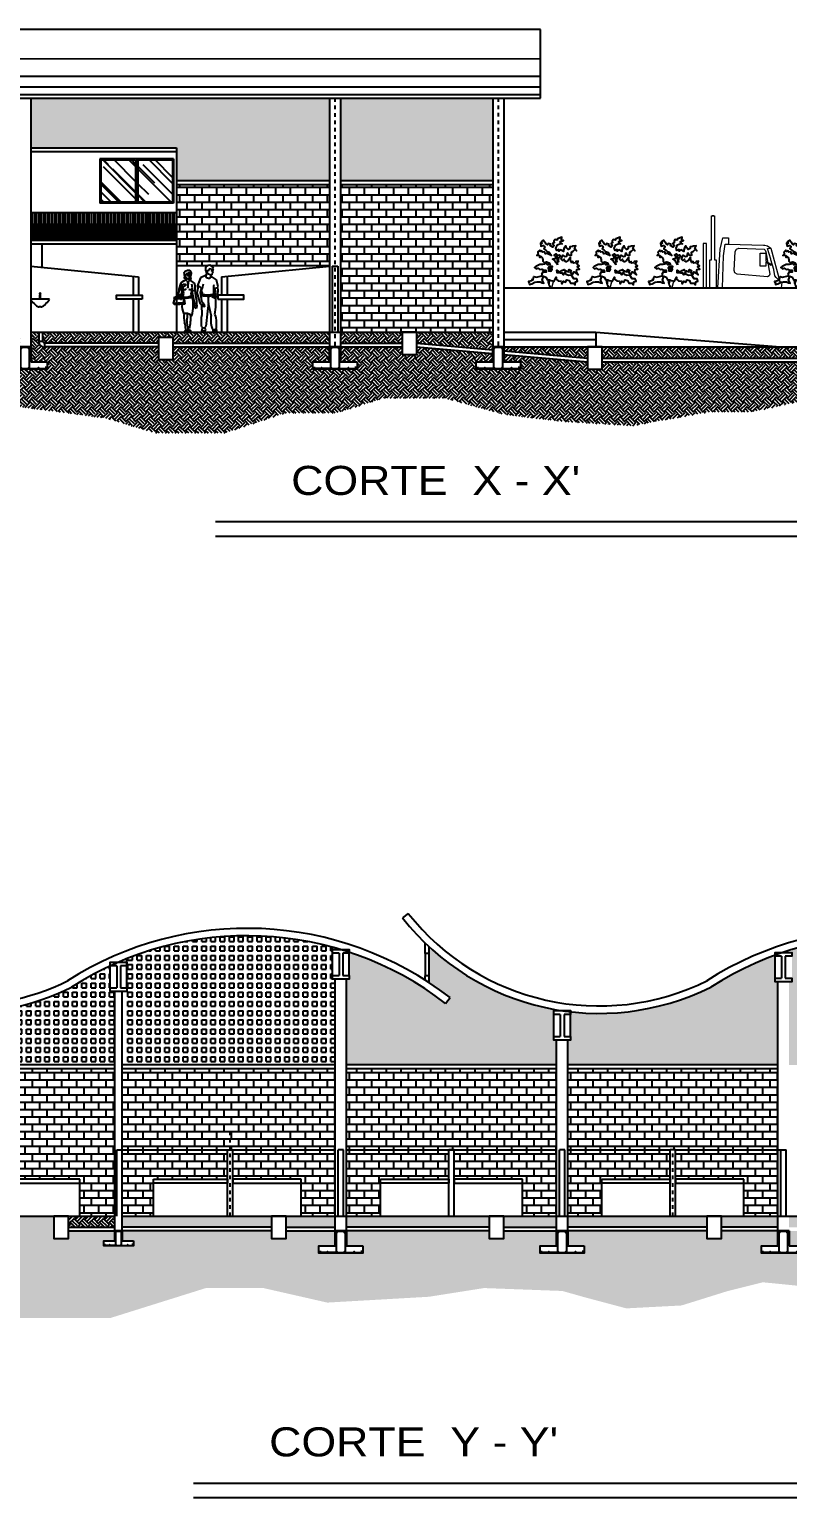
# Model space of a CAD drawing. Header units: metres. Extents: x -28 to 260, y 30 to 125.
# Drawn here: x 211.46 to 232.01, y 29.67 to 69.48 of the extents above; entities that cross this region are included whole.
import ezdxf

# ---------------------------------------------------------------- set-up
doc = ezdxf.new("R2010")
doc.units = ezdxf.units.M
doc.header["$LTSCALE"] = 0.01
doc.header["$MEASUREMENT"] = 0
doc.linetypes.add('DASHDOT', pattern=[1, 0.5, -0.25, 0, -0.25])
for name, color, linetype in [('0.1', 2, 'Continuous'), ('0.10', 2, 'Continuous'), ('0.18', 1, 'Continuous'), ('0.20', 7, 'Continuous'), ('0.25', 6, 'Continuous'), ('0.35', 3, 'Continuous'), ('0.45', 4, 'Continuous'), ('CORTE', 1, 'Continuous'), ('DIM', 2, 'Continuous'), ('EJES', 1, 'DASHDOT'), ('Layer1', 1, 'Continuous'), ('TB_171', 7, 'Continuous'), ('tierra', 9, 'Continuous')]:
    doc.layers.add(name, color=color, linetype=linetype)
doc.styles.add('TITULOS GRANDES', font='archtitl.shx', dxfattribs={"width": 1.2, "height": 0.4})
pattern_1 = [(45, (59.49815, 0), (3e-17, 0.26516504), [0.1875, -0.1875]), (45, (59.44843, 0.04972), (3e-17, 0.26516504), [0.1875, -0.1875]), (45, (59.39871, 0.09944), (3e-17, 0.26516504), [0.1875, -0.1875]), (135, (59.39871, 0.13258), (-0.26516504, 6e-17), [0.1875, -0.1875]), (135, (59.44843, 0.1823), (-0.26516504, 6e-17), [0.1875, -0.1875]), (135, (59.49815, 0.23202), (-0.26516504, 6e-17), [0.1875, -0.1875])]
pattern_2 = [(180, (74.12945, 0), (-2e-17, -0.2), []), (270, (74.12945, 0), (0.2, -0.2), [0.2, -0.2])]
pattern_3 = [(0, (74.12945, 0), (0, 0.125), [0.125, -0.125]), (90, (74.12945, 0), (-0.125, 8e-18), [0.125, -0.125])]
pattern_4 = [(45, (74.12945, 0), (3e-17, 0.26516504), [0.1875, -0.1875]), (45, (74.07973, 0.04972), (3e-17, 0.26516504), [0.1875, -0.1875]), (45, (74.03001, 0.09944), (3e-17, 0.26516504), [0.1875, -0.1875]), (135, (74.03001, 0.13258), (-0.26516504, 6e-17), [0.1875, -0.1875]), (135, (74.07973, 0.1823), (-0.26516504, 6e-17), [0.1875, -0.1875]), (135, (74.12945, 0.23202), (-0.26516504, 6e-17), [0.1875, -0.1875])]

# ---------------------------------------------------------------- blocks, each defined once
blk = doc.blocks.new('1M104', base_point=(230, 53))
for p, q in [((226.7, 108.5), (227.6, 109.2)), ((227.8, 108), (226.7, 108.5)), ((227, 114.1), (228.1, 115.7)), ((227.1, 112), (227, 114.1)), ((227.6, 109.2), (227.1, 112)), ((228.7, 111), (227.8, 111)), ((227.8, 111), (228.2, 109.7)), ((227.8, 107.5), (227.8, 108)), ((229.4, 107.6), (227.8, 107.5)), ((228.1, 115.7), (230.3, 116.7)), ((228.2, 109.7), (229.4, 107.6)), ((229, 112.7), (228.7, 111)), ((230, 112.8), (229, 112.7)), ((229.3, 106.9), (229.8, 108.5)), ((234.6, 112.2), (229.8, 112.5)), ((234.6, 112.1), (229.8, 112.4)), ((232.4, 114.2), (230, 112.8)), ((230.3, 116.7), (232.8, 116.5)), ((231.5, 108.9), (233.1, 109.1)), ((232.5, 108.5), (231.5, 108.9)), ((232.6, 109.9), (232.2, 110)), ((233, 113.9), (232.4, 114.2)), ((232.5, 111.5), (232.9, 110.2)), ((233.1, 108.9), (232.5, 108.5)), ((232.8, 116.5), (234.2, 113.8)), ((233, 106.5), (232.9, 107.5)), ((233.2, 107.1), (232.9, 107.2)), ((233.3, 112.6), (233, 113.9)), ((233, 107.9), (233.2, 108.9)), ((233.1, 109.3), (233.8, 110.8)), ((234.3, 112.5), (233.3, 112.6)), ((233.4, 109.8), (233.8, 107)), ((234.2, 113.8), (234.3, 112.5)), ((218.1, 86), (221, 92.2)), ((221, 93.1), (223.4, 97.4)), ((221.4, 91.8), (221, 93.1)), ((221.5, 96.7), (221.3, 93.8)), ((223, 102.4), (221.5, 96.7)), ((221.5, 96.5), (222.7, 96.3)), ((224.2, 92.1), (222.6, 90.4)), ((224.4, 104), (223, 102.4)), ((223.4, 97.4), (225.5, 101.9)), ((224.5, 95.3), (224.2, 92.1)), ((224.2, 92.1), (224.2, 86.2)), ((228.5, 106.5), (224.4, 104)), ((225.4, 98.4), (224.6, 99.5)), ((226.4, 92.5), (225.4, 97.7)), ((225.5, 101.9), (228.4, 102.4)), ((225.7, 89.3), (226.4, 92.5)), ((228.4, 102.1), (226.4, 101.6)), ((228.5, 101.8), (226.4, 101.1)), ((228.5, 101.4), (226.4, 100.4)), ((228.4, 102.4), (228.5, 101.1)), ((228.5, 106.6), (229, 106.7)), ((229, 106.7), (229.1, 106.8)), ((230.1, 105.5), (230.9, 102.4)), ((230.8, 98), (231.8, 105.5)), ((230.9, 102.4), (230.8, 98)), ((233.1, 106.5), (233, 106.3)), ((237.7, 103.2), (233.1, 106.4)), ((233.8, 107), (233.2, 107.1)), ((234.2, 92.2), (235.4, 96.6)), ((235.3, 89.2), (234.2, 92.2)), ((235.7, 98.3), (234.9, 102.1)), ((235.2, 95.2), (237.5, 95.7)), ((236.6, 87.8), (235.3, 94.9)), ((235.4, 96.6), (235.7, 98.3)), ((237.5, 95.7), (238.5, 95.3)), ((238.4, 100.5), (237.7, 103.2)), ((238.2, 95.5), (238.7, 90.4)), ((238.5, 95.3), (238.4, 100.5)), ((216.7, 86.8), (215.6, 82.2)), ((215.6, 82.1), (225.9, 82.9)), ((217.1, 80.4), (215.6, 82.1)), ((216.4, 86.8), (217.2, 88.7)), ((218.4, 86.8), (216.4, 86.8)), ((228.1, 81.3), (217.1, 80.4)), ((217.2, 88.7), (219.4, 88.8)), ((218.8, 85.8), (218.1, 86)), ((221.3, 91.6), (218.8, 85.8)), ((223.2, 86.9), (219.2, 86.8)), ((220.1, 88.8), (223.4, 89)), ((222.6, 90.4), (221.4, 91.8)), ((223.2, 86.2), (223.6, 91)), ((224.2, 86.2), (223.2, 86.2)), ((224.2, 89.1), (226.8, 89.2)), ((226.4, 87), (224.2, 86.9)), ((226.9, 89.1), (225.9, 82.9)), ((225.9, 82.9), (228.1, 81.5)), ((228.1, 81.5), (226.9, 89.1)), ((238.2, 81.7), (236.6, 87.8)), ((238.1, 77.6), (238.2, 81.7)), ((239.3, 76.2), (238.1, 77.6)), ((238.7, 90.4), (239.7, 85.2)), ((239.8, 81.6), (239.1, 80.5)), ((239.1, 80.5), (239.5, 79.1)), ((240.3, 79.2), (239.3, 76.2)), ((239.7, 85.2), (239.7, 81.9)), ((239.7, 81.9), (240.3, 79.2)), ((228.2, 53.6), (227.4, 52.4)), ((227.4, 52.4), (229.9, 52)), ((229.5, 53.2), (228.1, 53.3)), ((228.5, 55.3), (228.2, 53.6)), ((230.4, 52.9), (229.5, 53.2)), ((229.9, 52), (230.4, 52.9)), ((232, 51.9), (230.2, 52.2)), ((230.6, 55.4), (230.5, 53.1)), ((230.5, 53.1), (232.5, 54)), ((233.5, 52.1), (232, 51.9)), ((232.7, 54), (232.4, 55.3)), ((232.5, 54), (234.1, 52.8)), ((234.1, 52.8), (233.5, 52.1))]:
    blk.add_line(p, q)
for centre, radius, start, end in [((231.7, 109.3), 1.99, 201.045, 310.8534), ((230.9, 111.9), 0.962, 151.6824, 21.958), ((233.4, 111.8), 0.937, 151.0407, 23.0879), ((232.6, 110.2), 0.25, 258.4486, 17.1027), ((230.6, 95.4), 6.02, 110.2277, 180.6117), ((227.5, 98.7), 2.23, 201.7022, 323.593), ((227.3, 103.2), 3.6, 39.3595, 71.2502), ((233.3, 98.6), 2.32, 223.4144, 354.5265), ((241.6, 91.5), 17.1, 119.7449, 125.1975), ((243, 79.4), 18.4, 174.8221, 204.4669), ((229.1, 99.5), 10.9, 258.3551, 303.1335), ((229.1, 99.9), 12.4, 260.8915, 299.825), ((196.3, 79.6), 40.1, 345.4872, 13.3864), ((226.4, 71.7), 0.203, 136.5786, 253.9713), ((227.8, 59.8), 11.8, 59.0386, 97.0838), ((243.2, 67.3), 16.7, 165.5774, 198.2287), ((209.9, 55.7), 18.6, 358.7627, 19.6826), ((213.6, 69.3), 16.9, 342.4569, 5.7206), ((356.4, 72.6), 127, 183.8367, 187.8037), ((192.7, 66.5), 41.1, 344.7471, 4.7519), ((234.8, 70.7), 1.25, 223.275, 289.2745)]:
    blk.add_arc(centre, radius, start, end)
blk = doc.blocks.new('2dpers7')
for p, q in [((0.74, 1.685), (0.745, 1.759)), ((0.751, 1.636), (0.74, 1.685)), ((0.765, 1.593), (0.745, 1.528)), ((0.778, 1.665), (0.751, 1.636)), ((0.751, 1.636), (0.765, 1.593)), ((0.83, 1.674), (0.778, 1.665)), ((0.791, 1.619), (0.778, 1.665)), ((0.797, 1.606), (0.791, 1.619)), ((0.803, 1.585), (0.797, 1.607)), ((0.836, 1.714), (0.83, 1.674)), ((0.931, 1.703), (0.836, 1.714)), ((0.907, 1.675), (0.888, 1.668)), ((0.912, 1.608), (0.903, 1.553)), ((0.929, 1.674), (0.907, 1.675)), ((0.931, 1.614), (0.912, 1.608)), ((0.931, 1.665), (0.922, 1.654)), ((0.922, 1.654), (0.931, 1.614)), ((0.928, 1.702), (0.931, 1.665)), ((0.931, 1.703), (0.949, 1.729)), ((0.508, 1.075), (0.544, 1.234)), ((0.6, 1.47), (0.511, 1.24)), ((0.511, 1.24), (0.531, 1.201)), ((0.739, 1.534), (0.6, 1.47)), ((0.878, 1.547), (0.803, 1.585)), ((0.87, 1.548), (0.873, 1.5)), ((0.875, 1.522), (0.895, 1.508)), ((0.903, 1.553), (0.878, 1.547)), ((1.036, 1.417), (0.902, 1.513)), ((1.066, 1.204), (0.982, 1.182)), ((1.083, 1.233), (1.036, 1.417)), ((1.063, 1.207), (1.083, 1.233)), ((0.582, 0.819), (0.508, 1.075)), ((0.598, 0.771), (0.582, 0.819)), ((0.622, 1.166), (0.594, 1.073)), ((0.594, 1.073), (0.623, 0.847)), ((0.623, 0.847), (0.675, 0.784)), ((0.646, 1.031), (0.64, 0.994)), ((0.781, 1.014), (0.849, 1.016)), ((0.781, 1.014), (0.785, 0.973)), ((0.785, 0.973), (0.852, 0.974)), ((0.819, 0.791), (0.82, 0.976)), ((0.849, 1.016), (0.852, 0.974)), ((0.907, 0.966), (1.011, 0.909)), ((0.966, 1.003), (0.961, 1.044)), ((1.002, 1.088), (0.962, 0.936)), ((0.982, 1.182), (1.002, 1.088)), ((1.013, 0.931), (1.046, 1)), ((1.014, 0.68), (1.013, 0.931)), ((0.636, 0.723), (0.598, 0.771)), ((0.626, 0.15), (0.63, 0.398)), ((0.63, 0.398), (0.648, 0.481)), ((0.648, 0.481), (0.636, 0.723)), ((0.636, 0.723), (0.69, 0.695)), ((0.694, 0.728), (0.66, 0.77)), ((0.675, 0.784), (0.686, 0.749)), ((0.69, 0.695), (0.728, 0.711)), ((0.728, 0.711), (0.694, 0.728)), ((0.787, 0.573), (0.745, 0.151)), ((0.819, 0.791), (0.787, 0.573)), ((0.812, 0.786), (0.886, 0.43)), ((0.992, 0.476), (1.014, 0.68)), ((0.656, 0.121), (0.619, -0.001)), ((0.619, -0.001), (0.721, 0.002)), ((0.742, 0.079), (0.714, 0.113)), ((0.721, 0.002), (0.742, 0.079)), ((0.923, 0.062), (1.021, 0.082)), ((0.951, 0.059), (0.957, 0.04)), ((0.957, 0.04), (1.025, 0.077)), ((1.042, 0.007), (0.959, 0.001))]:
    blk.add_line(p, q)
for centre, radius, start, end in [((0.938, 1.643), 0.225, 138.2091, 148.9831), ((0.785, 1.642), 0.0257, 172.231, 276.4809), ((0.835, 1.694), 0.119, 17.1593, 123.2495), ((0.912, 1.672), 0.0123, 177.6298, 10.3156), ((0.519, 1.113), 0.129, 23.1501, 92.6805), ((0.256, 1.345), 0.424, 334.2645, 355.52), ((0.824, 1.548), 0.086, 189.8617, 335.7455), ((1.441, 1.136), 0.493, 172.0918, 190.7025), ((1.276, 1.21), 0.323, 166.3488, 181.1675), ((0.85, 1.119), 0.233, 329.1329, 20.8672), ((0.716, 0.934), 0.101, 141.4103, 181.034), ((0.624, 1.17), 0.0143, 251.565, 341.5656), ((2.201, 1.489), 1.618, 192.2055, 196.4651), ((0.8, 1.901), 0.921, 259.9993, 269.0727), ((0.813, 1.639), 0.63, 254.6352, 266.7442), ((0.713, 1.675), 0.678, 281.5069, 291.3761), ((0.784, 1.731), 0.751, 275.1757, 283.9757), ((0.839, 0.83), 0.379, 67.5984, 72.8035), ((1.693, 0.348), 0.816, 174.2483, 200.7079), ((0.297, 0.233), 0.74, 348.1896, 18.9504), ((0.674, -0.033), 0.0625, 43.0145, 147.5104), ((0.685, 0.179), 0.0636, 207.0956, 335.7518), ((0.966, 0.031), 0.0318, 118.5477, 252.1011), ((0.978, 0.029), 0.0656, 344.0615, 45.1729)]:
    blk.add_arc(centre, radius, start, end)
at = {"xscale": 0.0259999999999998, "yscale": 0.0259999999999998, "zscale": 0.026}
blk.add_blockref('1M104', (0.237, 0.026), dxfattribs=at)
blk = doc.blocks.new('Arb001a')
for points in [[(-247, 120), (-261, 96), (-303, 86), (-292, 63), (-289, 45), (-257, 58), (-216, 77), (-184, 83), (-143, 83), (-114, 71), (-94, 66), (-115, 107), (-97, 159), (-66, 147), (-46, 111), (-15, 112), (2, 101), (47, 93), (73, 147), (74, 117), (103, 98), (143, 94), (152, 57), (174, 90), (200, 78), (219, 112), (251, 102), (266, 63), (315, 65), (331, 42), (337, 83), (365, 90), (354, 125), (314, 123), (282, 173), (241, 167), (208, 183), (193, 205), (173, 176), (161, 200), (127, 200), (86, 205), (82, 243), (121, 216), (152, 238), (181, 250), (202, 219), (211, 234), (240, 220), (252, 251), (279, 237), (265, 211), (299, 185), (311, 220), (341, 201), (370, 180), (348, 220), (355, 250), (391, 254), (360, 286), (386, 301), (358, 324), (374, 364), (342, 357), (337, 339), (308, 335), (300, 359), (279, 347), (269, 382), (266, 416), (236, 374), (208, 353), (188, 366), (183, 390), (159, 374), (143, 388), (166, 444), (196, 428), (220, 433), (227, 474), (244, 448), (283, 446), (280, 484), (306, 498), (327, 519), (349, 504), (324, 533), (341, 571), (294, 567), (297, 561), (259, 559), (258, 537), (235, 520), (213, 542), (203, 569), (184, 543), (174, 513), (173, 496), (134, 515), (111, 498), (110, 522), (81, 507), (71, 540), (90, 586), (132, 601), (156, 599), (131, 615), (130, 629), (171, 644), (147, 650), (150, 690), (90, 668), (86, 647), (59, 657), (42, 636), (45, 611), (26, 601), (46, 575), (29, 555), (-7, 576), (-2, 594), (-34, 602), (-46, 583), (-66, 595), (-69, 616), (-85, 623), (-102, 646), (-127, 628), (-119, 603), (-140, 607), (-132, 566), (-101, 577), (-79, 559), (-95, 531), (-67, 512), (-47, 492), (-19, 485), (11, 441), (-33, 456), (-43, 472), (-73, 463), (-84, 488), (-112, 485), (-119, 502), (-143, 494), (-149, 513), (-175, 490), (-176, 471)], [(-117, 410), (-108, 395), (-108, 361), (-91, 344), (-57, 353), (-22, 340), (-8, 312), (-42, 312), (-76, 345), (-81, 321), (-105, 316), (-147, 319), (-201, 292), (-218, 278), (-198, 257), (-175, 267), (-147, 248), (-122, 255), (-97, 239), (-65, 239), (-64, 216), (-110, 216), (-124, 188)], [(-105, 406), (-131, 428), (-147, 412), (-147, 437), (-189, 440), (-165, 472)], [(89, 447), (92, 352)], [(-241, 103), (-228, 153), (-194, 147), (-121, 166), (-110, 200)], [(-6, 281), (-16, 231)]]:
    blk.add_lwpolyline(points)
for points in [[(90, 313), (75, 341), (60, 353), (56, 374), (42, 381), (24, 392), (67, 405), (68, 425), (47, 444), (73, 464), (91, 445), (117, 447), (130, 427), (105, 402), (99, 369), (105, 356), (84, 349)], [(-4, 296), (2, 280), (-23, 285), (-37, 267), (-31, 249), (-29, 234), (2, 228), (20, 255), (10, 274), (23, 292)]]:
    blk.add_lwpolyline(points, close=True)
for points in [[(65, 458), (73, 464), (79, 414), (89, 447)], [(75, 341), (90, 313), (79, 414), (84, 349)], [(79, 414), (89, 447), (84, 349), (92, 352)], [(-23, 285), (-6, 281), (-37, 267), (-16, 231)], [(-37, 267), (-16, 231), (-31, 249), (-16, 231)], [(-31, 249), (-16, 231), (-29, 234), (-16, 231)], [(-50, 118), (-46, 111), (-43, 62)], [(-46, 111), (-15, 112), (-6, 107)], [(-46, 111), (-6, 107), (-43, 62), (-13, 49)], [(-43, 62), (-13, 49), (-20, 0), (7, 17)], [(-20, 0), (7, 17), (23, 0), (7, 17)], [(23, 0), (7, 17), (47, 93), (28, 96)]]:
    blk.add_solid(points)
blk = doc.blocks.new('viga')
at = {"layer": '0.18'}
for p, q in [((-0.038, -0.101), (-0.038, -0.701)), ((0.062, -0.101), (0.062, -0.701))]:
    blk.add_line(p, q, dxfattribs=at)
for points in [[(-0.038, -0.101), (-0.215, -0.101), (-0.215, 0), (0.238, 0), (0.238, -0.101), (0.062, -0.101)], [(0.062, -0.701), (0.238, -0.701), (0.238, -0.801), (-0.215, -0.801), (-0.215, -0.701), (-0.038, -0.701)]]:
    blk.add_lwpolyline(points, dxfattribs=at)
blk = doc.blocks.new('BARESC1')
at = {"color": 0, "linetype": 'Continuous'}
for p, q in [((-0.119, 1.47), (0, 1.47)), ((-0.119, 0.845), (0, 0.845)), ((-0.119, 0.82), (0, 0.82)), ((-0.119, 0.08), (0, 0.08)), ((-0.119, 0.055), (0, 0.055))]:
    blk.add_line(p, q, dxfattribs=at)
at = {"color": 0}
for p, q in [((-0.119, 1.47), (-0.119, 0.82)), ((-0.107, 0.82), (-0.107, 0.794)), ((-0.017, 0.794), (-0.017, 0.82)), ((0, 1.47), (0, 0.82)), ((-0.119, 0.08), (-0.119, 0)), ((-0.107, 0.794), (-0.017, 0.794)), ((-0.107, 0.08), (-0.107, 0.106)), ((-0.107, 0.106), (-0.017, 0.106)), ((-0.087, 0.458), (-0.032, 0.458)), ((-0.087, 0.458), (-0.087, 0.441)), ((-0.032, 0.441), (-0.087, 0.441)), ((-0.081, 0.475), (-0.081, 0.458)), ((-0.081, 0.441), (-0.081, 0.413)), ((-0.037, 0.479), (-0.037, 0.458)), ((-0.037, 0.441), (-0.037, 0.409)), ((-0.032, 0.458), (-0.032, 0.441)), ((-0.017, 0.106), (-0.017, 0.08)), ((0, 0.08), (0, 0))]:
    blk.add_line(p, q, dxfattribs=at)
for centre, radius, start, end in [((3.135, 0.557), 3.225, 175.79416, 180.16511), ((0.203, 0.549), 0.294, 180.16511, 194.59267), ((0.203, 0.339), 0.294, 165.40733, 179.83489), ((3.135, 0.33), 3.225, 179.83489, 183.99153), ((-3.254, 0.557), 3.225, 359.83489, 4.20584), ((-0.323, 0.549), 0.294, 346.2606, 359.83489), ((-0.323, 0.339), 0.294, 0.16511, 13.7394), ((-3.254, 0.33), 3.225, 356.00847, 0.16511)]:
    blk.add_arc(centre, radius, start, end, dxfattribs=at)
blk = doc.blocks.new('zapata')
at = {"layer": 'CORTE', "color": 4, "linetype": 'Continuous'}
for p, q in [((-0.15, 0), (0, 0)), ((0, -0.2), (0, 0)), ((-0.15, 0), (-0.15, -0.2))]:
    blk.add_line(p, q, dxfattribs=at)
at = {"layer": 'CORTE', "color": 1, "linetype": 'Continuous'}
for p, q in [((-0.368, -0.288), (-0.368, -0.284)), ((-0.362, -0.278), (-0.344, -0.278)), ((-0.136, -0.294), (-0.362, -0.294)), ((-0.014, -0.294), (0.212, -0.294)), ((0.212, -0.278), (0.194, -0.278)), ((0.218, -0.288), (0.218, -0.284))]:
    blk.add_line(p, q, dxfattribs=at)
blk.add_lwpolyline([(-0.136, -0.294), (-0.136, -0.008), (-0.013, -0.008), (-0.013, -0.294)], close=True, dxfattribs=at)
at = {"layer": 'CORTE', "color": 4, "linetype": 'Continuous'}
for points in [[(-0.375, -0.2), (-0.375, -0.3), (0.225, -0.3), (0.225, -0.2), (0, -0.2)], [(-0.15, -0.2), (-0.375, -0.2)]]:
    blk.add_lwpolyline(points, dxfattribs=at)
at = {"layer": 'CORTE', "color": 1, "linetype": 'Continuous'}
for centre in [(-0.126, -0.017), (-0.022, -0.017), (-0.36, -0.286), (-0.256, -0.286), (-0.126, -0.286), (-0.022, -0.286), (0.106, -0.286), (0.21, -0.286)]:
    blk.add_circle(centre, 0.00553, dxfattribs=at)
for centre, start, end in [((-0.362, -0.284), 90, 180), ((-0.362, -0.288), 180, 270), ((0.212, -0.284), 0, 90), ((0.212, -0.288), 270, 0)]:
    blk.add_arc(centre, 0.006, start, end, dxfattribs=at)

msp = doc.modelspace()

# ---------------------------------------------------------------- hatches: boundary and pattern name
at = {"layer": '0.1'}
h = msp.add_hatch(dxfattribs=at)
h.set_pattern_fill('AR-B816', color=256, scale=0.025, angle=180, style=0)
h.set_pattern_definition(pattern_2)
h.paths.add_polyline_path([(224.017, 61.272), (224.017, 63.072), (219.892, 63.072), (219.892, 61.272)])
h.paths.add_polyline_path([(219.892, 65.272), (219.892, 63.072), (224.017, 63.072), (224.017, 65.272)])
h.paths.add_polyline_path([(219.592, 65.272), (215.442, 65.272), (215.442, 63.072), (216.276, 63.072, -0.246268), (216.387, 63.072), (219.592, 63.072)])
h = msp.add_hatch(dxfattribs=at)
h.set_pattern_fill('SQUARE', color=256, style=0)
h.set_pattern_definition(pattern_3)
h.paths.add_polyline_path([(214.103, 44.289), (214.103, 43.495), (214.103, 43.394), (214.064, 41.405), (219.751, 41.405), (219.751, 43.733), (219.675, 43.733), (219.675, 43.833), (219.675, 44.599, 0.162384)])
h.paths.add_polyline_path([(213.776, 41.405), (213.776, 43.394), (213.649, 43.394), (213.651, 44.095, 0.034051), (212.599, 43.518, -0.176176), (207.991, 42.991), (207.991, 41.405)])
h = msp.add_hatch(dxfattribs=at)
h.set_pattern_fill('SQUARE', color=256, style=0)
h.set_pattern_definition(pattern_3)
h.paths.add_polyline_path([(237.751, 43.501), (237.675, 43.501), (237.675, 43.601), (237.675, 44.201), (237.675, 44.302), (237.675, 44.387, 0.16141), (232.128, 44.531), (232.128, 43.759), (232.128, 43.658), (232.051, 43.658), (232.051, 41.405), (237.751, 41.405)])
h.paths.add_polyline_path([(231.751, 43.658), (231.675, 43.658), (231.675, 43.759), (231.675, 44.38, 0.05538), (229.929, 43.518, -0.145184), (226.128, 42.849), (226.128, 42.178), (226.128, 42.078), (226.051, 42.078), (226.051, 41.405), (231.751, 41.405)])
h.paths.add_polyline_path([(225.675, 42.916, -0.142229), (222.291, 44.611), (222.291, 44.424), (222.291, 43.824), (222.291, 43.638, -0.019473), (222.863, 43.231), (222.741, 43.073, 0.084512), (220.128, 44.462), (220.128, 43.833), (220.128, 43.733), (220.051, 43.733), (220.051, 41.405), (225.751, 41.405), (225.751, 42.078), (225.675, 42.078), (225.675, 42.178)])
h = msp.add_hatch(dxfattribs=at)
h.set_pattern_fill('AR-B816', color=256, scale=0.025, angle=180, style=0)
h.set_pattern_definition(pattern_2)
h.paths.add_polyline_path([(213.776, 41.305), (207.991, 41.305), (207.991, 37.305), (208.826, 37.305), (208.826, 38.305), (210.826, 38.305), (210.826, 39.105), (210.976, 39.105), (210.976, 38.305), (212.826, 38.305), (212.826, 37.305), (213.776, 37.305)])
at = {"layer": '0.10'}
h = msp.add_hatch(dxfattribs=at)
h.set_pattern_fill('SQUARE', color=256, style=0)
h.set_pattern_definition(pattern_3)
h.paths.add_polyline_path([(224.017, 65.372), (224.017, 67.616), (219.892, 67.616), (219.892, 65.372)])
h.paths.add_polyline_path([(211.492, 67.616), (211.492, 66.272), (215.442, 66.272), (215.442, 65.372), (219.592, 65.372), (219.592, 67.616)])
h.paths.add_polyline_path([(203.042, 67.616), (203.042, 66.272), (211.192, 66.272), (211.192, 67.616)])
h = msp.add_hatch(dxfattribs=at)
h.set_pattern_fill('AR-RROOF', color=256, scale=0.5, angle=45, style=0)
h.set_pattern_definition([(134.99279, (-127.26264, -102.4438), (-0.4241216, 1.13142425), [7.5, -1, 2.5, -0.5]), (134.99279, (-127.556, -101.7968), (0.8237941, 0.1165689), [1.5, -0.165, 3, -0.375]), (134.99279, (-127.13884, -101.96654), (-1.60133556, 2.07556002), [4, -0.7, 2, -0.5])])
h.paths.add_polyline_path([(213.397, 64.801), (214.337, 64.801), (214.337, 65.941), (213.397, 65.941)])
h.paths.add_polyline_path([(214.397, 64.801), (215.337, 64.801), (215.337, 65.941), (214.397, 65.941)])
h = msp.add_hatch(dxfattribs=at)
h.set_pattern_fill('AR-B816', color=256, scale=0.025, angle=180, style=0)
h.set_pattern_definition(pattern_2)
h.paths.add_polyline_path([(213.976, 41.305), (213.976, 39.105), (216.826, 39.105), (216.976, 39.105), (219.751, 39.105), (219.751, 41.305)])
h.paths.add_polyline_path([(216.826, 38.305), (216.826, 39.105), (213.976, 39.105), (213.976, 37.305), (214.826, 37.305), (214.826, 38.305)])
h.paths.add_polyline_path([(218.826, 38.305), (218.826, 38.205), (218.826, 37.305), (219.751, 37.305), (219.751, 39.105), (216.976, 39.105), (216.976, 38.305)])
h.paths.add_polyline_path([(220.976, 38.305), (222.826, 38.305), (222.826, 39.105), (220.051, 39.105), (220.051, 37.305), (220.976, 37.305)])
h = msp.add_hatch(dxfattribs=at)
h.set_pattern_fill('AR-B816', color=256, scale=0.025, angle=180, style=0)
h.set_pattern_definition(pattern_2)
h.paths.add_polyline_path([(225.751, 39.105), (225.751, 41.305), (220.051, 41.305), (220.051, 39.105)])
h.paths.add_polyline_path([(222.976, 39.105), (222.976, 38.305), (224.826, 38.305), (224.826, 38.205), (224.826, 37.305), (225.751, 37.305), (225.751, 39.105)])
h.paths.add_polyline_path([(226.051, 39.105), (226.051, 37.305), (226.976, 37.305), (226.976, 38.305), (228.826, 38.305), (228.826, 39.105)])
h.paths.add_polyline_path([(228.826, 39.105), (228.976, 39.105), (231.751, 39.105), (231.751, 41.305), (226.051, 41.305), (226.051, 39.105)])
h.paths.add_polyline_path([(228.976, 39.105), (228.976, 38.305), (230.826, 38.305), (230.826, 38.205), (230.826, 37.305), (231.751, 37.305), (231.751, 39.105)])
at = {"layer": '0.18'}
h = msp.add_hatch(dxfattribs=at)
h.set_pattern_fill('EARTH', color=256, scale=0.75, angle=45, style=0)
h.set_pattern_definition(pattern_1)
h.paths.add_polyline_path([(218.076, 60.872), (215.359, 60.872), (215.359, 60.53), (214.959, 60.53), (214.959, 60.872), (211.871, 60.872), (211.871, 60.862, -0.414214), (211.711, 61.022), (211.721, 61.022), (211.721, 61.272), (211.492, 61.272), (211.492, 60.872), (211.492, 60.472), (211.942, 60.472), (211.942, 60.272), (210.742, 60.272), (210.742, 60.472), (211.192, 60.472), (211.192, 60.872), (211.192, 61.272), (211.04, 61.272), (211.04, 61.022), (211.05, 61.022, -0.414214), (210.89, 60.862), (210.89, 60.872), (209.596, 60.872), (209.596, 59.735), (210.413, 59.351), (213.532, 58.939), (214.889, 58.532), (216.756, 58.532), (218.076, 58.971)])
h.paths.add_polyline_path([(218.076, 61.272), (211.821, 61.272), (211.821, 61.022), (211.831, 61.022, 0.414214), (211.871, 60.982), (211.871, 60.972), (214.959, 60.972), (214.959, 61.13), (215.359, 61.13), (215.359, 60.972), (218.076, 60.972)])
h.paths.add_polyline_path([(210.94, 61.272), (209.596, 61.272), (209.596, 60.972), (210.89, 60.972), (210.89, 60.982, 0.414214), (210.93, 61.022), (210.94, 61.022)], flags=17)
h = msp.add_hatch(dxfattribs=at)
h.set_pattern_fill('EARTH', color=256, scale=0.75, angle=45, style=0)
h.set_pattern_definition(pattern_1)
h.paths.add_polyline_path([(224.667, 60.272), (223.567, 60.272), (223.567, 60.472), (224.017, 60.472), (224.017, 60.694), (221.959, 60.871), (221.959, 60.672), (221.559, 60.672), (221.559, 60.872), (219.892, 60.872), (219.892, 60.472), (220.342, 60.472), (220.342, 60.272), (219.142, 60.272), (219.142, 60.472), (219.592, 60.472), (219.592, 60.872), (218.076, 60.872), (218.076, 58.971), (218.385, 59.074), (219.777, 59.074), (221.067, 59.481), (222.73, 59.481), (224.325, 59.041), (224.667, 58.999)])
h.paths.add_polyline_path([(224.017, 61.272), (221.959, 61.272), (221.959, 60.972), (224.017, 60.794), (224.017, 60.872)])
h.paths.add_polyline_path([(224.667, 60.872), (224.317, 60.872), (224.317, 60.768), (224.667, 60.738)])
h.paths.add_polyline_path([(224.667, 60.637), (224.317, 60.668), (224.317, 60.472), (224.667, 60.472)], flags=17)
h.paths.add_polyline_path([(221.559, 61.272), (219.892, 61.272), (219.892, 60.972), (221.559, 60.972)])
h.paths.add_polyline_path([(219.592, 61.272), (218.076, 61.272), (218.076, 60.972), (219.592, 60.972)])
h = msp.add_hatch(dxfattribs=at)
h.set_pattern_fill('EARTH', color=256, scale=0.75, angle=45, style=0)
h.set_pattern_definition(pattern_1)
h.paths.add_polyline_path([(232.892, 59.512), (232.892, 60.472), (226.989, 60.472), (226.989, 60.272), (226.589, 60.272), (226.589, 60.471), (224.667, 60.637), (224.667, 60.472), (224.767, 60.472), (224.767, 60.272), (224.667, 60.272), (224.667, 58.999), (226.022, 58.837), (227.821, 58.735), (229.891, 59.108), (231.045, 59.108)])
h.paths.add_polyline_path([(232.892, 60.872), (226.989, 60.872), (226.989, 60.572), (232.892, 60.572)])
h.paths.add_polyline_path([(226.589, 60.872), (224.667, 60.872), (224.667, 60.738), (226.589, 60.572)])
h = msp.add_hatch(dxfattribs=at)
h.set_pattern_fill('EARTH', color=256, scale=0.75, angle=45, style=0)
h.set_pattern_definition(pattern_4)
h.paths.add_polyline_path([(216.251, 36.905), (213.976, 36.905), (213.976, 36.638), (214.276, 36.638), (214.276, 36.505), (213.476, 36.505), (213.476, 36.638), (213.776, 36.638), (213.776, 36.905), (212.521, 36.905), (212.521, 36.705), (212.121, 36.705), (212.121, 37.305), (205.132, 37.305), (205.132, 34.039), (200.836, 34.039), (200.836, 37.305), (199.529, 37.305), (199.529, 37.155), (199.138, 37.155), (199.138, 37.005), (195.349, 37.005), (195.349, 36.855), (191.56, 36.855), (193.471, 35.054), (195.032, 35.126), (199.352, 34.292), (200.441, 33.712), (203.201, 33.349), (206.141, 33.313), (208.283, 33.857), (210.498, 34.546), (212.204, 34.546), (213.656, 34.546), (216.251, 35.36)])
h = msp.add_hatch(dxfattribs=at)
h.set_pattern_fill('EARTH', color=256, scale=0.75, angle=45, style=0)
h.set_pattern_definition(pattern_4)
h.paths.add_polyline_path([(213.776, 37.305), (212.521, 37.305), (212.521, 37.005), (213.776, 37.005)])
h = msp.add_hatch(dxfattribs=at)
h.set_pattern_fill('EARTH', color=256, scale=0.75, angle=45, style=0)
h.set_pattern_definition(pattern_4)
h.paths.add_polyline_path([(228.223, 36.905), (226.051, 36.905), (226.051, 36.505), (226.501, 36.505), (226.501, 36.305), (225.301, 36.305), (225.301, 36.505), (225.751, 36.505), (225.751, 36.905), (224.321, 36.905), (224.321, 36.705), (223.921, 36.705), (223.921, 36.905), (220.051, 36.905), (220.051, 36.505), (220.501, 36.505), (220.501, 36.305), (219.301, 36.305), (219.301, 36.505), (219.751, 36.505), (219.751, 36.905), (218.421, 36.905), (218.421, 36.705), (218.021, 36.705), (218.021, 36.905), (216.251, 36.905), (216.251, 35.357), (217.801, 35.357), (219.533, 34.963), (222.288, 35.121), (223.784, 35.357), (225.909, 35.278), (226.46, 35.121), (227.641, 34.806), (228.223, 34.837)])
h.paths.add_polyline_path([(218.021, 37.305), (216.251, 37.305), (216.251, 37.005), (218.021, 37.005)])
h.paths.add_polyline_path([(216.251, 37.305), (213.976, 37.305), (213.976, 37.005), (216.251, 37.005)])
h.paths.add_polyline_path([(219.751, 37.305), (218.421, 37.305), (218.421, 37.005), (219.751, 37.005)])
h.paths.add_polyline_path([(223.921, 37.305), (220.051, 37.305), (220.051, 37.005), (223.921, 37.005)])
h.paths.add_polyline_path([(225.751, 37.305), (224.321, 37.305), (224.321, 37.005), (225.751, 37.005)])
h.paths.add_polyline_path([(228.223, 37.305), (226.051, 37.305), (226.051, 37.005), (228.223, 37.005)])
h.paths.add_polyline_path([(229.821, 37.305), (228.223, 37.305), (228.223, 37.005), (229.821, 37.005)])
h = msp.add_hatch(dxfattribs=at)
h.set_pattern_fill('EARTH', color=256, scale=0.75, angle=45, style=0)
h.set_pattern_definition(pattern_4)
h.paths.add_polyline_path([(231.751, 37.305), (230.221, 37.305), (230.221, 37.005), (231.751, 37.005)])
h.paths.add_polyline_path([(235.721, 37.305), (232.051, 37.305), (232.051, 37.005), (235.721, 37.005)])
h.paths.add_polyline_path([(237.751, 37.305), (236.121, 37.305), (236.121, 37.005), (237.751, 37.005)])
h.paths.add_polyline_path([(241.621, 37.305), (238.051, 37.305), (238.051, 37.005), (241.621, 37.005)])
h.paths.add_polyline_path([(243.685, 37.305), (242.021, 37.305), (242.021, 37.005), (243.685, 37.005)])
h.paths.add_polyline_path([(243.685, 36.305), (243.301, 36.305), (243.301, 36.505), (243.685, 36.505), (243.685, 36.905), (242.021, 36.905), (242.021, 36.705), (241.621, 36.705), (241.621, 36.905), (238.051, 36.905), (238.051, 36.505), (238.501, 36.505), (238.501, 36.305), (237.301, 36.305), (237.301, 36.505), (237.751, 36.505), (237.751, 36.905), (236.121, 36.905), (236.121, 36.705), (235.721, 36.705), (235.721, 36.905), (232.051, 36.905), (232.051, 36.505), (232.501, 36.505), (232.501, 36.305), (231.301, 36.305), (231.301, 36.505), (231.751, 36.505), (231.751, 36.905), (230.221, 36.905), (230.221, 36.705), (229.821, 36.705), (229.821, 36.905), (228.223, 36.905), (228.223, 34.837), (229.137, 34.885), (230.396, 35.278), (231.341, 35.514), (232.915, 35.357), (233.702, 35.278), (235.119, 34.727), (236.064, 34.727), (236.772, 34.885), (237.874, 35.042), (238.74, 35.121), (239.291, 35.435), (239.685, 35.592), (240.393, 35.75), (241.574, 35.75), (242.518, 35.514), (243.685, 35.436)])

# ---------------------------------------------------------------- linework, layer by layer
for p, q in [((215.442, 66.272), (215.442, 61.272)), ((215.367, 65.971), (213.367, 65.971)), ((213.367, 65.971), (213.367, 64.771)), ((214.367, 65.971), (214.367, 64.771)), ((215.367, 65.971), (215.367, 64.771)), ((215.367, 64.771), (213.367, 64.771)), ((216.276, 63.072), (215.442, 63.072))]:
    msp.add_line(p, q)
at = {"layer": '0.1'}
msp.add_line((226.817, 61.272), (231.817, 60.872), dxfattribs=at)
at = {"layer": '0.10'}
for p, q in [((222.191, 44.424), (222.191, 43.824)), ((222.291, 43.824), (222.291, 44.424))]:
    msp.add_line(p, q, dxfattribs=at)
at = {"layer": '0.18'}
for p, q in [((225.317, 68.679), (201.742, 68.681)), ((225.317, 68.205), (201.742, 68.207)), ((225.317, 67.914), (201.742, 67.915)), ((225.317, 67.708), (201.742, 67.71)), ((214.337, 65.941), (213.397, 65.941)), ((213.397, 65.941), (213.397, 64.801)), ((214.337, 65.941), (214.337, 64.801)), ((214.397, 65.941), (214.397, 64.801)), ((215.337, 65.941), (214.397, 65.941)), ((215.337, 65.941), (215.337, 64.801)), ((219.592, 65.372), (215.442, 65.372)), ((224.017, 65.372), (219.892, 65.372)), ((219.592, 65.272), (215.442, 65.272)), ((224.017, 65.272), (219.892, 65.272)), ((214.337, 64.801), (213.397, 64.801)), ((215.337, 64.801), (214.397, 64.801)), ((211.792, 63.672), (211.792, 63.034)), ((219.591, 63.072), (216.387, 63.072)), ((224.317, 62.472), (237.072, 62.472)), ((224.317, 61.272), (226.817, 61.272)), ((224.317, 61.072), (226.817, 61.072)), ((216.498, 55.742), (240.639, 55.742)), ((219.675, 43.833), (219.675, 44.599)), ((214.103, 43.495), (214.103, 44.289)), ((220.128, 43.833), (220.128, 44.534)), ((231.675, 43.759), (231.675, 44.459)), ((213.65, 43.495), (213.651, 44.095)), ((225.675, 42.178), (225.675, 42.916)), ((226.128, 42.178), (226.128, 42.879)), ((213.776, 41.405), (207.991, 41.405)), ((219.751, 41.405), (213.976, 41.405)), ((225.751, 41.405), (220.051, 41.405)), ((231.751, 41.405), (226.051, 41.405)), ((213.776, 41.305), (207.991, 41.305)), ((219.751, 41.305), (213.976, 41.305)), ((225.751, 41.305), (220.051, 41.305)), ((231.751, 41.305), (226.051, 41.305)), ((213.976, 39.105), (216.826, 39.105)), ((216.976, 39.105), (219.751, 39.105)), ((220.051, 39.105), (225.751, 39.105)), ((226.051, 39.105), (228.826, 39.105)), ((228.976, 39.105), (231.826, 39.105)), ((215.902, 29.675), (240.043, 29.675))]:
    msp.add_line(p, q, dxfattribs=at)
at = {"layer": '0.20'}
for p, q in [((211.492, 66.272), (215.442, 66.272)), ((211.492, 66.172), (215.442, 66.172)), ((211.492, 63.772), (215.442, 63.772)), ((211.492, 63.672), (215.442, 63.672)), ((211.831, 61.022), (211.711, 61.022)), ((211.721, 61.022), (211.721, 61.272)), ((211.821, 61.022), (211.821, 61.272)), ((211.871, 60.862), (211.871, 60.982)), ((214.959, 60.972), (211.871, 60.972)), ((215.359, 60.972), (219.592, 60.972)), ((219.892, 60.972), (221.559, 60.972)), ((221.959, 60.972), (224.017, 60.794)), ((214.959, 60.872), (211.871, 60.872)), ((215.359, 60.872), (219.592, 60.872)), ((219.892, 60.872), (221.559, 60.872)), ((221.951, 60.872), (224.017, 60.694)), ((224.317, 60.768), (226.589, 60.572)), ((224.317, 60.668), (226.589, 60.471)), ((226.989, 60.572), (233.189, 60.572)), ((226.989, 60.472), (233.189, 60.472)), ((222.191, 44.424), (222.191, 44.705)), ((222.291, 44.424), (222.291, 44.611)), ((222.291, 44.424), (222.191, 44.424)), ((222.191, 43.703), (222.191, 43.824)), ((222.291, 43.824), (222.191, 43.824)), ((222.291, 43.638), (222.291, 43.824)), ((212.521, 37.005), (213.776, 37.005)), ((212.521, 36.905), (213.776, 36.905)), ((218.021, 37.005), (213.976, 37.005)), ((218.021, 36.905), (213.976, 36.905)), ((218.421, 37.005), (219.751, 37.005)), ((218.421, 36.905), (219.751, 36.905)), ((223.921, 37.005), (220.051, 37.005)), ((223.921, 36.905), (220.051, 36.905)), ((224.321, 37.005), (225.751, 37.005)), ((224.321, 36.905), (225.751, 36.905)), ((229.821, 37.005), (226.051, 37.005)), ((229.821, 36.905), (226.051, 36.905)), ((231.751, 37.005), (230.221, 37.005)), ((231.751, 36.905), (230.221, 36.905))]:
    msp.add_line(p, q, dxfattribs=at)
for points in [[(214.517, 62.172), (213.817, 62.172), (213.817, 62.272), (214.517, 62.272)], [(216.567, 62.172), (217.267, 62.172), (217.267, 62.272), (216.567, 62.272)], [(212.826, 38.305), (210.976, 38.305), (210.976, 38.205), (212.826, 38.205)], [(214.826, 38.305), (216.826, 38.305), (216.826, 38.205), (214.826, 38.205)], [(218.826, 38.305), (216.976, 38.305), (216.976, 38.205), (218.826, 38.205)], [(220.976, 38.305), (222.826, 38.305), (222.826, 38.205), (220.976, 38.205)], [(224.826, 38.305), (222.976, 38.305), (222.976, 38.205), (224.826, 38.205)], [(226.976, 38.305), (228.826, 38.305), (228.826, 38.205), (226.976, 38.205)], [(230.826, 38.305), (228.976, 38.305), (228.976, 38.205), (230.826, 38.205)]]:
    msp.add_lwpolyline(points, close=True, dxfattribs=at)
for radius in [0.16, 0.04]:
    msp.add_arc((211.871, 61.022), radius, 180, 270, dxfattribs=at)
at = {"layer": '0.25'}
for p, q in [((211.492, 63.064), (214.417, 62.772)), ((216.667, 62.772), (219.592, 63.064)), ((219.667, 63.064), (219.667, 61.272)), ((219.667, 63.064), (219.82, 63.064)), ((219.82, 63.064), (219.82, 61.272)), ((214.267, 62.787), (214.267, 62.272)), ((214.417, 62.772), (214.417, 62.272)), ((216.667, 62.772), (216.667, 62.272)), ((216.817, 62.787), (216.817, 62.272)), ((214.267, 62.172), (214.267, 61.272)), ((214.417, 62.172), (214.417, 61.272)), ((216.667, 62.172), (216.667, 61.272)), ((216.817, 62.172), (216.817, 61.272)), ((213.826, 37.305), (213.826, 39.105)), ((213.826, 39.105), (213.976, 39.105)), ((213.976, 37.305), (213.976, 39.105)), ((216.826, 37.305), (216.826, 39.105)), ((216.826, 39.105), (216.976, 39.105)), ((216.976, 37.305), (216.976, 39.105)), ((219.826, 37.305), (219.826, 39.105)), ((219.976, 39.105), (219.826, 39.105)), ((219.976, 37.305), (219.976, 39.105)), ((222.826, 37.305), (222.826, 39.105)), ((222.976, 39.105), (222.826, 39.105)), ((222.976, 37.305), (222.976, 39.105)), ((225.826, 37.305), (225.826, 39.105)), ((225.976, 39.105), (225.826, 39.105)), ((225.976, 37.305), (225.976, 39.105)), ((228.826, 37.305), (228.826, 39.105)), ((228.976, 39.105), (228.826, 39.105)), ((228.976, 37.305), (228.976, 39.105)), ((231.826, 37.305), (231.826, 39.105)), ((231.826, 37.305), (231.826, 39.105)), ((231.826, 39.105), (231.976, 39.105)), ((231.826, 39.105), (231.976, 39.105)), ((231.976, 37.305), (231.976, 39.105)), ((231.976, 37.305), (231.976, 39.105)), ((212.826, 37.305), (212.826, 38.305)), ((214.826, 37.305), (214.826, 38.305)), ((218.826, 37.305), (218.826, 38.305)), ((220.976, 37.305), (220.976, 38.305)), ((224.826, 37.305), (224.826, 38.305)), ((226.976, 37.305), (226.976, 38.305)), ((230.826, 37.305), (230.826, 38.305))]:
    msp.add_line(p, q, dxfattribs=at)
at = {"layer": '0.35'}
for p, q in [((225.317, 69.481), (201.742, 69.483)), ((225.317, 67.616), (225.317, 69.481)), ((201.742, 67.616), (225.317, 67.616)), ((221.727, 45.516), (221.57, 45.392)), ((222.741, 43.073), (222.863, 43.231))]:
    msp.add_line(p, q, dxfattribs=at)
for centre, radius, start, end in [((226.901, 49.591), 6.786, 218.2251, 296.5017), ((226.901, 49.591), 6.586, 218.2251, 296.5017), ((217.354, 36.092), 9.018, 52.3431, 122.6321), ((234.684, 36.092), 9.018, 52.3431, 122.6321), ((217.354, 36.092), 8.818, 52.3431, 122.6321), ((234.684, 36.092), 8.818, 52.3431, 122.6321), ((209.571, 49.591), 6.586, 234.9723, 296.5017), ((209.571, 49.591), 6.786, 236.1476, 296.5017)]:
    msp.add_arc(centre, radius, start, end, dxfattribs=at)
at = {"layer": '0.45'}
for p, q in [((211.492, 67.615), (211.492, 60.872)), ((219.592, 67.615), (219.592, 60.872)), ((219.892, 67.615), (219.892, 60.872)), ((224.017, 67.616), (224.017, 60.872)), ((224.317, 67.616), (224.317, 60.872)), ((213.776, 36.905), (213.776, 43.394)), ((213.976, 43.394), (213.776, 43.394)), ((213.976, 36.905), (213.976, 43.394)), ((219.751, 36.905), (219.751, 43.733)), ((220.051, 43.733), (219.751, 43.733)), ((220.051, 36.905), (220.051, 43.733)), ((231.751, 36.905), (231.751, 43.658)), ((232.051, 43.658), (231.751, 43.658)), ((225.751, 36.905), (225.751, 42.078)), ((226.051, 42.078), (225.751, 42.078)), ((226.051, 36.905), (226.051, 42.078))]:
    msp.add_line(p, q, dxfattribs=at)
at = {"layer": 'DIM'}
for points in [[(214.959, 60.53), (215.359, 60.53), (215.359, 61.13), (214.959, 61.13)], [(221.559, 60.672), (221.959, 60.672), (221.959, 61.272), (221.559, 61.272)], [(226.589, 60.272), (226.989, 60.272), (226.989, 60.872), (226.589, 60.872)], [(212.521, 37.305), (212.121, 37.305), (212.121, 36.705), (212.521, 36.705)], [(218.421, 37.305), (218.021, 37.305), (218.021, 36.705), (218.421, 36.705)], [(224.321, 37.305), (223.921, 37.305), (223.921, 36.705), (224.321, 36.705)], [(230.221, 37.305), (229.821, 37.305), (229.821, 36.705), (230.221, 36.705)]]:
    msp.add_lwpolyline(points, close=True, dxfattribs=at)
at = {"layer": 'EJES'}
for p, q in [((219.742, 67.615), (219.742, 60.872)), ((224.167, 67.616), (224.167, 60.872)), ((216.901, 37.305), (216.901, 39.605)), ((228.901, 37.305), (228.901, 39.105))]:
    msp.add_line(p, q, dxfattribs=at)
at = {"layer": 'Layer1', "linetype": 'Continuous', "lineweight": 0}
for p, q in [((229.951, 63.233), (229.951, 64.429)), ((230.028, 64.429), (230.028, 63.233)), ((230.181, 63.524), (230.258, 63.831)), ((230.258, 63.831), (230.411, 63.831)), ((230.411, 63.831), (230.411, 63.662)), ((229.721, 63.678), (229.721, 62.472)), ((229.813, 63.678), (229.721, 63.678)), ((229.813, 62.472), (229.813, 63.678)), ((230.123, 62.472), (230.181, 63.524)), ((230.244, 62.472), (230.273, 63.34)), ((230.273, 63.34), (230.319, 63.662)), ((230.319, 63.662), (230.411, 63.662)), ((230.411, 63.662), (231.362, 63.632)), ((230.564, 62.942), (230.595, 63.463)), ((230.595, 63.463), (230.626, 63.524)), ((230.626, 63.524), (230.687, 63.555)), ((230.687, 63.555), (231.377, 63.524)), ((231.27, 63.417), (231.423, 63.417)), ((231.27, 63.064), (231.27, 63.417)), ((231.362, 63.632), (231.392, 63.632)), ((231.377, 63.524), (231.408, 63.494)), ((231.392, 63.632), (231.469, 63.616)), ((231.408, 63.494), (231.423, 63.448)), ((231.423, 63.448), (231.53, 62.85)), ((231.423, 63.417), (231.423, 63.202)), ((231.469, 63.616), (231.561, 63.555)), ((231.469, 63.54), (231.561, 63.555)), ((231.561, 63.248), (231.469, 63.54)), ((231.561, 63.555), (231.806, 62.65)), ((229.905, 62.472), (229.905, 63.233)), ((229.905, 63.233), (229.951, 63.233)), ((230.028, 63.233), (230.074, 63.233)), ((230.074, 63.233), (230.074, 62.472)), ((230.58, 62.88), (230.564, 62.942)), ((231.423, 63.064), (231.27, 63.064)), ((231.423, 63.202), (231.546, 63.126)), ((231.561, 63.08), (231.423, 63.172)), ((231.423, 63.172), (231.423, 63.064)), ((231.546, 63.126), (231.561, 63.08)), ((231.561, 63.233), (231.561, 63.248)), ((231.638, 62.972), (231.561, 63.233)), ((231.668, 62.804), (231.638, 62.972)), ((230.641, 62.85), (230.58, 62.88)), ((231.469, 62.773), (230.641, 62.85)), ((231.515, 62.804), (231.469, 62.773)), ((231.53, 62.85), (231.515, 62.804)), ((231.699, 62.758), (231.668, 62.804)), ((231.699, 62.758), (231.806, 62.65)), ((231.806, 62.65), (231.852, 62.62)), ((231.852, 62.62), (231.838, 62.472))]:
    msp.add_line(p, q, dxfattribs=at)
at = {"layer": 'Layer1', "linetype": 'Continuous', "lineweight": 0, "const_width": 0.046}
msp.add_lwpolyline([(229.951, 64.429), (230.028, 64.429)], dxfattribs=at)
at = {"layer": 'TB_171', "color": 7, "linetype": 'ByBlock'}
for p, q in [((211.984, 62.172), (211.506, 62.172)), ((211.73, 62.275), (211.73, 62.266)), ((211.76, 62.275), (211.73, 62.275)), ((211.73, 62.266), (211.76, 62.266)), ((211.73, 62.263), (211.73, 62.172)), ((211.76, 62.263), (211.73, 62.263)), ((211.732, 62.266), (211.732, 62.263)), ((211.735, 62.252), (211.735, 62.213)), ((211.74, 62.303), (211.743, 62.275)), ((211.745, 62.262), (211.745, 62.262)), ((211.745, 62.203), (211.745, 62.203)), ((211.753, 62.302), (211.748, 62.275)), ((211.755, 62.213), (211.755, 62.252)), ((211.758, 62.266), (211.758, 62.263)), ((211.76, 62.266), (211.76, 62.275)), ((211.76, 62.172), (211.76, 62.263)), ((211.76, 62.254), (211.76, 62.263)), ((211.764, 61.957), (211.726, 61.957))]:
    msp.add_line(p, q, dxfattribs=at)
for centre, radius, start, end in [((211.506, 62.158), 0.0136, 90, 218.3511), ((212.423, 62.884), 1.184, 218.3511, 227.2084), ((211.745, 62.252), 0.01, 90, 180), ((211.745, 62.213), 0.01, 0, 180), ((211.745, 62.213), 0.01, 180, 270), ((211.745, 62.252), 0.0099, 0, 90), ((211.745, 62.213), 0.01, 270, 0), ((211.749, 62.328), 0.00414, 355.6433, 41.4237), ((211.067, 62.884), 1.184, 312.7916, 321.6489), ((211.984, 62.158), 0.0136, 321.6489, 90), ((211.86, 62.284), 0.361, 228.1315, 241.7363), ((211.726, 62.036), 0.0785, 241.7363, 270), ((211.764, 62.036), 0.0788, 270, 298.2767), ((211.63, 62.284), 0.361, 298.2767, 311.8685)]:
    msp.add_arc(centre, radius, start, end, dxfattribs=at)
at = {"layer": 'TB_171', "color": 7, "linetype": 'ByBlock', "extrusion": (0, 0, -1)}
msp.add_ellipse((211.747, 62.315), major_axis=(0, 0.0233), ratio=0.327957, start_param=4.173818, end_param=8.436513, dxfattribs=at)
at = {"layer": 'tierra'}
for p, q in [((211.492, 61.272), (224.017, 61.272)), ((226.817, 61.272), (226.817, 60.872)), ((224.317, 60.872), (251.744, 60.872)), ((216.498, 56.137), (240.639, 56.137)), ((199.529, 37.305), (213.776, 37.305)), ((213.976, 37.305), (252.826, 37.305)), ((215.902, 30.07), (240.043, 30.07))]:
    msp.add_line(p, q, dxfattribs=at)

# ---------------------------------------------------------------- block references
for p, xscale, yscale, zscale in [((211.192, 60.872), -2, 2, 2), ((219.592, 60.872), -2, 2, 2), ((224.017, 60.872), -2, 2, 2), ((213.776, 36.905), -1.333333333333333, 1.333333333333333, 1.333333333333333), ((219.751, 36.905), -2, 2, 2), ((225.751, 36.905), -2, 2, 2), ((231.751, 36.905), -2, 2, 2)]:
    msp.add_blockref('zapata', p, dxfattribs=dict(xscale=xscale, yscale=yscale, zscale=zscale))
at = {"layer": '0.1', "xscale": 0.002, "yscale": 0.002, "zscale": 0.002}
for p in [(225.591, 62.472), (227.173, 62.472), (228.851, 62.472), (232.266, 62.472)]:
    msp.add_blockref('Arb001a', p, dxfattribs=at)
at = {"layer": '0.18', "xscale": -0.5, "yscale": 0.5, "zscale": 0.5}
for p in [(211.532, 63.772), (211.591, 63.772), (211.65, 63.772), (211.709, 63.772), (211.769, 63.772), (211.828, 63.772), (211.887, 63.772), (211.946, 63.772), (212.006, 63.772), (212.065, 63.772), (212.124, 63.772), (212.183, 63.772), (212.243, 63.772), (212.302, 63.772), (212.361, 63.772), (212.42, 63.772), (212.48, 63.772), (212.539, 63.772), (212.598, 63.772), (212.657, 63.772), (212.717, 63.772), (212.776, 63.772), (212.835, 63.772), (212.894, 63.772), (212.954, 63.772), (213.013, 63.772), (213.072, 63.772), (213.131, 63.772), (213.191, 63.772), (213.25, 63.772), (213.309, 63.772), (213.368, 63.772), (213.428, 63.772), (213.487, 63.772), (213.546, 63.772), (213.605, 63.772), (213.665, 63.772), (213.724, 63.772), (213.783, 63.772), (213.842, 63.772), (213.902, 63.772), (213.961, 63.772), (214.02, 63.772), (214.079, 63.772), (214.139, 63.772), (214.198, 63.772), (214.257, 63.772), (214.316, 63.772), (214.376, 63.772), (214.435, 63.772), (214.494, 63.772), (214.553, 63.772), (214.613, 63.772), (214.672, 63.772), (214.731, 63.772), (214.79, 63.772), (214.85, 63.772), (214.909, 63.772), (214.968, 63.772), (215.027, 63.772), (215.087, 63.772), (215.146, 63.772), (215.205, 63.772), (215.264, 63.772), (215.324, 63.772), (215.383, 63.772)]:
    msp.add_blockref('BARESC1', p, dxfattribs=at)
at = {"layer": '0.18'}
for name, p in [('2dpers7', (215.496, 61.273)), ('viga', (213.864, 44.195)), ('viga', (219.889, 44.534)), ('viga', (231.889, 44.459)), ('viga', (225.889, 42.879))]:
    msp.add_blockref(name, p, dxfattribs=at)

# ---------------------------------------------------------------- texts
at = {"layer": '0.35', "style": 'TITULOS GRANDES', "width": 1.15}
for s, p in [("CORTE  X - X'", (218.554, 56.86)), ("CORTE  Y - Y'", (217.957, 30.793))]:
    msp.add_text(s, height=0.7875, dxfattribs=at).set_placement(p)

doc.saveas('drawing.dxf')
